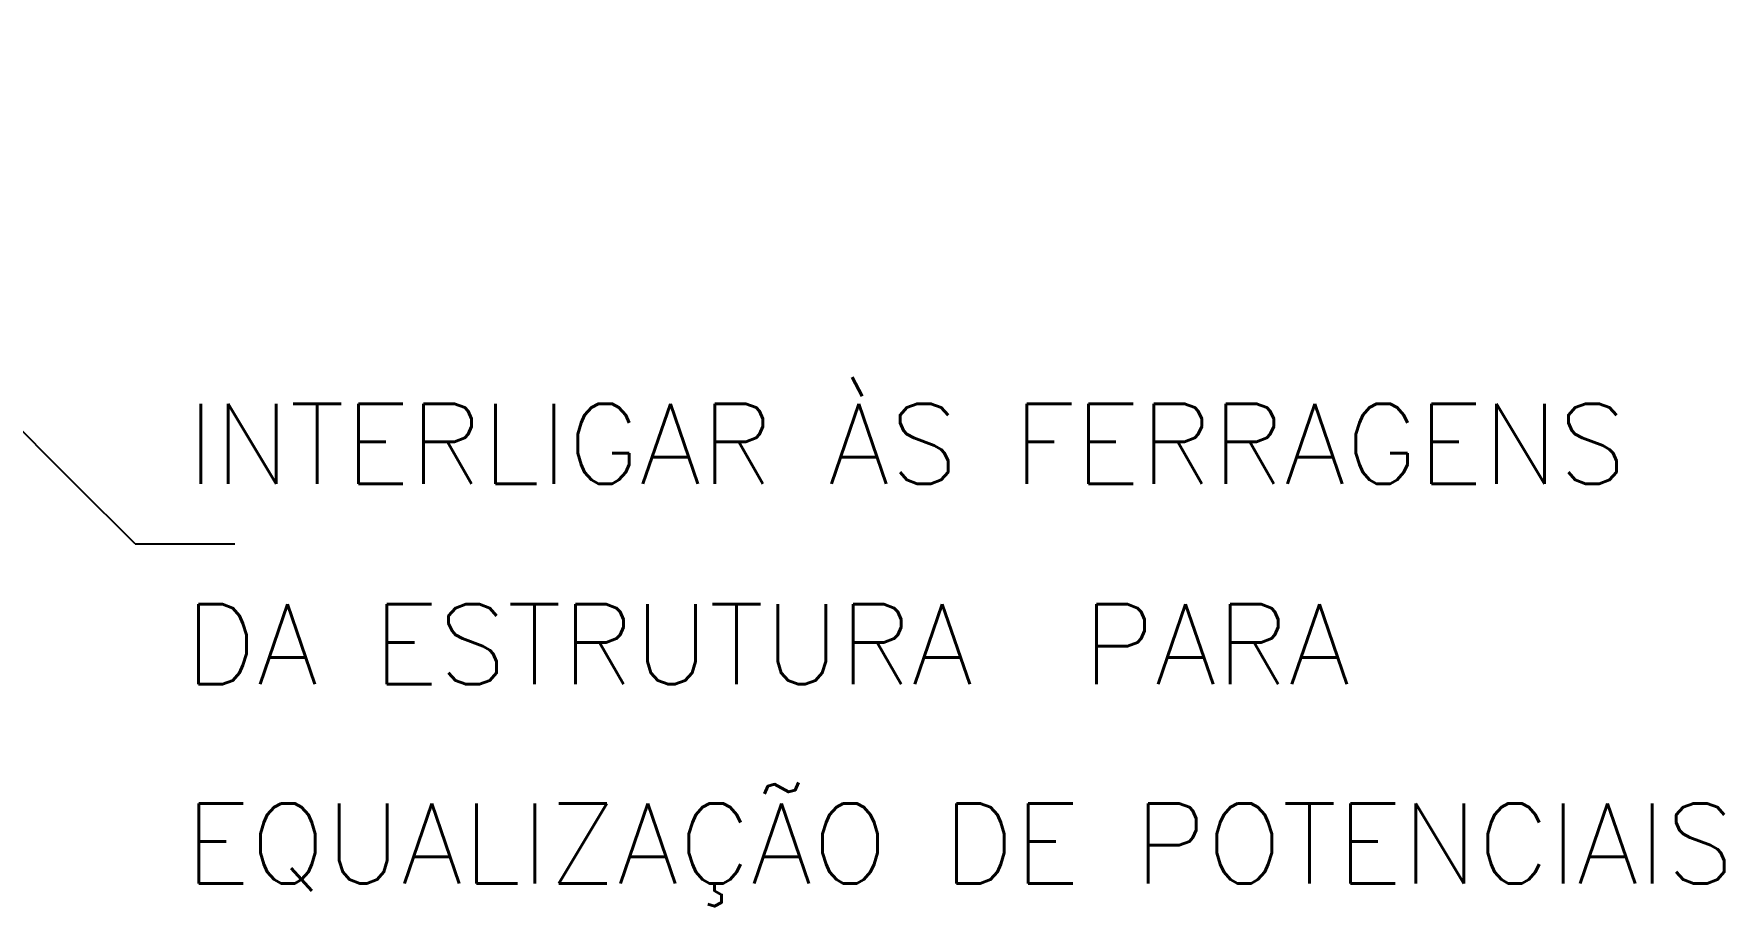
# Model space of a CAD drawing. Header units: millimetres. Extents: x -4774.1 to -4752.9, y -4666.5 to -4651.
# Drawn here: x -4758.779 to -4754.552, y -4661.062 to -4658.88 of the extents above; entities that cross this region are included whole.
import ezdxf
from ezdxf.enums import TextEntityAlignment as Align

# ---------------------------------------------------------------- set-up
doc = ezdxf.new("R2010")
doc.units = ezdxf.units.MM
doc.header["$LTSCALE"] = 10
doc.layers.add('Termotécnica', color=7, linetype='Continuous')
doc.styles.add('r80', font='romans.shx')

msp = doc.modelspace()

# ---------------------------------------------------------------- linework, layer by layer
at = {"layer": 'Termotécnica', "color": 2}
for p, q in [((-4758.6741, -4660.0069), (-4759.8011, -4658.8798)), ((-4758.5255, -4660.1555), (-4758.6741, -4660.0069)), ((-4758.5255, -4660.1555), (-4758.2755, -4660.1555))]:
    msp.add_line(p, q, dxfattribs=at)

# ---------------------------------------------------------------- texts
at = {"layer": 'Termotécnica', "color": 2, "style": 'r80'}
for s, p in [('INTERLIGAR ÀS FERRAGENS ', (-4758.3955, -4659.9049)), ('DA ESTRUTURA  PARA', (-4758.4013, -4660.4066)), ('EQUALIZAÇÃO DE POTENCIAIS', (-4758.4004, -4660.9044))]:
    msp.add_text(s, height=0.2, dxfattribs=at).set_placement(p, align=Align.MIDDLE_LEFT)

doc.saveas('drawing.dxf')
